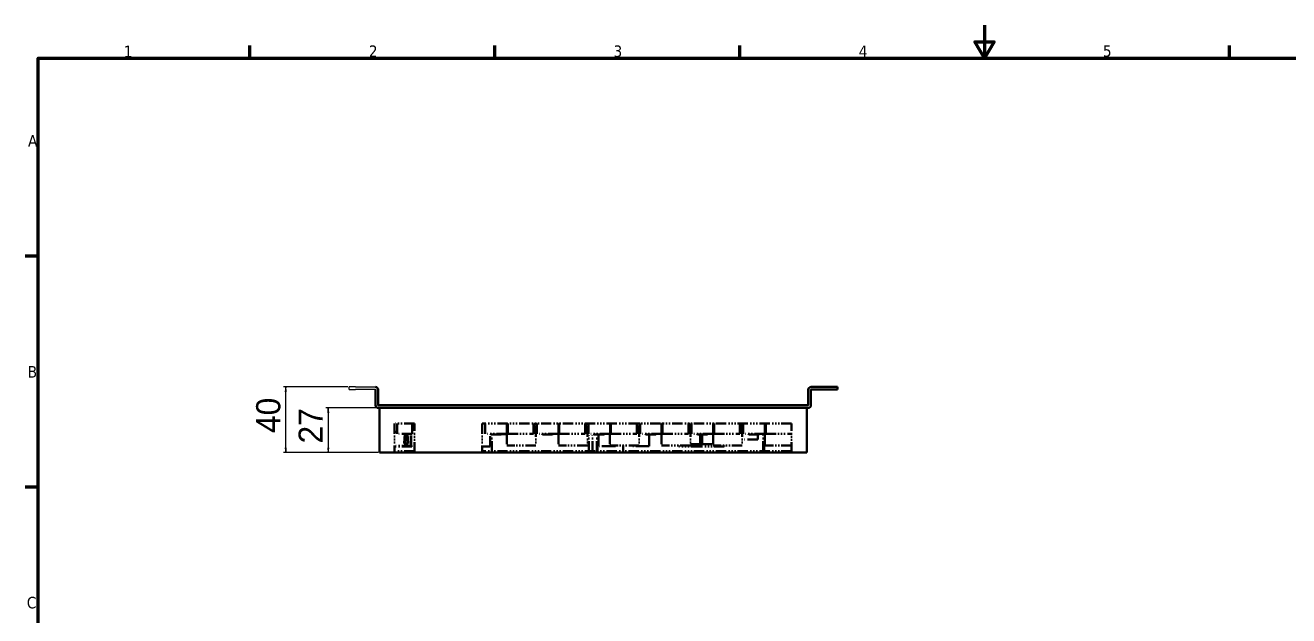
# Model space of a CAD drawing. Header units: millimetres. Extents: x 3324 to 4967, y 672 to 1683.
# Drawn here: x 3336 to 4119, y 1317 to 1683 of the extents above; entities that cross this region are included whole.
import ezdxf

# ---------------------------------------------------------------- set-up
doc = ezdxf.new("R2010")
doc.units = ezdxf.units.MM
doc.header["$LTSCALE"] = 1.8
doc.linetypes.add('DASH_TRIPLE_DOT', pattern=[0.2508, 0.1181, -0.0295, 0.0049, -0.0295, 0.0049, -0.0295, 0.0049, -0.0295])
for name, color, linetype, lineweight in [('경계(ISO)', 7, 'Continuous', 70), ('외형선(ISO)', 7, 'Continuous', 50), ('치수(ISO)', 7, 'Continuous', 25)]:
    doc.layers.add(name, color=color, linetype=linetype, lineweight=lineweight)
doc.styles.add('레이블 문자 (JIS)', font='')
doc.styles.add('주 텍스트 (ISO)', font='')
doc.styles.get('레이블 문자 (JIS)').set_extended_font_data('Gulim')
doc.styles.get('주 텍스트 (ISO)').set_extended_font_data('Tahoma')
doc.dimstyles.new('복사 대상기본값 (JIS)', dxfattribs={"dimscale": 1.5, "dimtxt": 3, "dimasz": 2, "dimexe": 1, "dimexo": 0.5, "dimgap": 0.8, "dimtad": 1, "dimdsep": 46, "dimtxsty": '레이블 문자 (JIS)', "dimblk": 'Filled-1', "dimcen": 0.09, "dimdle": 10, "dimclrd": 256, "dimclre": 256, "dimclrt": 256, "dimazin": 2, "dimtfac": 0.666667, "dimtmove": 0, "dimatfit": 3, "dimldrblk": 'OPEN', "dimfxl": 1, "dimtolj": 1, "dimtzin": 0, "dimlwd": -1, "dimlwe": -1, "dimarcsym": 0})

# ---------------------------------------------------------------- blocks, each defined once
blk = doc.blocks.new('Filled-1')
at = {"color": 0}
for p, q in [((0, 0), (-1, 0.1)), ((-1, 0.1), (-1, -0.1)), ((-1, 0), (0, 0)), ((-1, -0.1), (0, 0))]:
    blk.add_line(p, q, dxfattribs=at)
at = {"color": 0, "flags": 128}
blk.add_lwpolyline([(-1, -0.1), (0, 0), (-1, 0.1), (-1, -0.1)], dxfattribs=at)
at = {"color": 0}
blk.add_solid([(-1, -0.1), (0, 0), (-1, 0.1), (-1, -0.1)], dxfattribs=at)
blk = doc.blocks.new('*D582')
at = {"layer": 'Defpoints', "color": 0}
for p in [(3554.88, 1446.07), (3523.89, 1418.37), (3555.68, 1418.37)]:
    blk.add_point(p, dxfattribs=at)
at = {"layer": '치수(ISO)'}
for p, q in [((3554.13, 1446.07), (3522.39, 1446.07)), ((3523.89, 1443.07), (3523.89, 1421.37)), ((3554.93, 1418.37), (3522.39, 1418.37))]:
    blk.add_line(p, q, dxfattribs=at)
at = {"layer": '치수(ISO)', "linetype": 'ByBlock', "xscale": 3, "yscale": 3, "zscale": 3}
for p, rotation in [((3523.89, 1446.07), 90), ((3523.89, 1418.37), 270)]:
    blk.add_blockref('Filled-1', p, dxfattribs=dict(at, rotation=rotation))
at = {"layer": '치수(ISO)', "insert": (3505.49, 1432.22), "char_height": 15, "attachment_point": 2, "rotation": 90, "style": '레이블 문자 (JIS)'}
blk.add_mtext('\\A1; \\fGulim|b0|i0;27', dxfattribs=at)
blk = doc.blocks.new('_Open')
at = {"color": 0, "linetype": 'ByBlock', "lineweight": -2}
for p, q in [((-1, 0.17), (0, 0)), ((-1, -0.17), (0, 0)), ((0, 0), (-1, 0))]:
    blk.add_line(p, q, dxfattribs=at)
blk = doc.blocks.new('*D583')
at = {"layer": 'Defpoints', "color": 0}
for p in [(3497.56, 1459.07), (3536.78, 1459.07), (3555.68, 1418.37)]:
    blk.add_point(p, dxfattribs=at)
at = {"layer": '치수(ISO)'}
for p, q in [((3536.03, 1459.07), (3496.06, 1459.07)), ((3497.56, 1421.37), (3497.56, 1456.07)), ((3554.93, 1418.37), (3496.06, 1418.37))]:
    blk.add_line(p, q, dxfattribs=at)
at = {"layer": '치수(ISO)', "linetype": 'ByBlock', "xscale": 3, "yscale": 3, "zscale": 3}
for p, rotation in [((3497.56, 1459.07), 90), ((3497.56, 1418.37), 270)]:
    blk.add_blockref('Filled-1', p, dxfattribs=dict(at, rotation=rotation))
at = {"layer": '치수(ISO)', "insert": (3479.16, 1438.72), "char_height": 15, "attachment_point": 2, "rotation": 90, "style": '레이블 문자 (JIS)'}
blk.add_mtext('\\A1; \\fGulim|b0|i0;40', dxfattribs=at)
blk = doc.blocks.new('경계 Default Border')
at = {"layer": '경계(ISO)'}
for p, q in [((74.25, 410), (74.25, 413.9)), ((148.5, 410), (148.5, 413.9)), ((222.75, 410), (222.75, 413.9)), ((371.25, 410), (371.25, 413.9)), ((10, 350), (6.1, 350)), ((10, 280), (6.1, 280))]:
    blk.add_line(p, q, dxfattribs=at)
at = {"layer": '경계(ISO)', "flags": 128}
for points in [[(297, 420), (297, 410), (294.11, 415), (299.89, 415), (297, 410)], [(10, 10), (10, 410), (584, 410), (584, 10), (10, 10)]]:
    blk.add_lwpolyline(points, dxfattribs=at)
at = {"layer": '경계(ISO)', "char_height": 3.5, "attachment_point": 7, "style": '주 텍스트 (ISO)'}
for s, insert in [('1', (35.98, 410.32)), ('2', (110.29, 410.4)), ('3', (184.51, 410.33)), ('4', (258.85, 410.33)), ('5', (332.9, 410.4)), ('A', (6.94, 383.25)), ('B', (6.85, 313.25)), ('C', (6.57, 243.25))]:
    blk.add_mtext(s, dxfattribs=dict(at, insert=insert))

msp = doc.modelspace()

# ---------------------------------------------------------------- linework, layer by layer
at = {"layer": '외형선(ISO)'}
for p, q in [((3553.183, 1447.771), (3553.183, 1457.371)), ((3554.783, 1447.771), (3554.783, 1457.371)), ((3821.583, 1447.771), (3821.583, 1457.371)), ((3823.183, 1457.371), (3823.183, 1447.771)), ((3823.283, 1459.071), (3835.583, 1459.071)), ((3823.283, 1457.471), (3835.583, 1457.471)), ((3839.583, 1459.071), (3835.583, 1459.071)), ((3835.583, 1457.471), (3839.583, 1457.471)), ((3839.583, 1459.071), (3839.583, 1457.471)), ((3554.883, 1447.671), (3821.483, 1447.671)), ((3821.483, 1446.071), (3554.883, 1446.071)), ((3555.683, 1446.071), (3555.683, 1418.371)), ((3820.683, 1446.071), (3820.683, 1418.371)), ((3555.683, 1418.371), (3565.033, 1418.371)), ((3565.033, 1418.371), (3577.333, 1418.371)), ((3577.333, 1418.371), (3619.283, 1418.371)), ((3619.283, 1418.371), (3811.183, 1418.371)), ((3811.183, 1418.371), (3820.683, 1418.371))]:
    msp.add_line(p, q, dxfattribs=at)
at = {"layer": '외형선(ISO)', "linetype": 'DASH_TRIPLE_DOT', "ltscale": 30}
for p, q in [((3565.033, 1436.371), (3565.033, 1418.371)), ((3577.333, 1436.371), (3565.033, 1436.371)), ((3566.533, 1430.03), (3566.533, 1436.371)), ((3575.833, 1430.03), (3575.833, 1436.371)), ((3577.333, 1418.371), (3577.333, 1436.371)), ((3619.283, 1436.371), (3619.283, 1418.371)), ((3811.183, 1436.371), (3619.283, 1436.371)), ((3621.208, 1429.98), (3621.208, 1436.371)), ((3634.608, 1436.371), (3634.608, 1429.98)), ((3634.608, 1434.53), (3635.168, 1434.53)), ((3634.633, 1436.371), (3634.633, 1434.532)), ((3635.033, 1434.653), (3635.033, 1436.356)), ((3635.168, 1436.171), (3635.033, 1436.171)), ((3635.168, 1430.03), (3635.168, 1436.371)), ((3651.198, 1430.03), (3651.198, 1436.371)), ((3651.198, 1434.53), (3652.583, 1434.53)), ((3653.208, 1436.171), (3651.896, 1436.171)), ((3652.583, 1434.53), (3652.583, 1422.73)), ((3653.208, 1429.98), (3653.208, 1436.371)), ((3666.608, 1436.371), (3666.608, 1429.98)), ((3667.168, 1436.171), (3666.608, 1436.171)), ((3666.608, 1434.53), (3667.168, 1434.53)), ((3667.168, 1430.03), (3667.168, 1436.371)), ((3683.198, 1430.03), (3683.198, 1436.371)), ((3683.198, 1434.53), (3684.583, 1434.53)), ((3685.208, 1436.171), (3683.896, 1436.171)), ((3684.583, 1434.53), (3684.583, 1422.73)), ((3685.208, 1429.98), (3685.208, 1436.371)), ((3698.608, 1436.371), (3698.608, 1429.98)), ((3698.608, 1436.31), (3699.107, 1436.31)), ((3698.608, 1434.53), (3699.168, 1434.53)), ((3699.168, 1430.03), (3699.168, 1436.371)), ((3715.198, 1430.03), (3715.198, 1436.371)), ((3715.198, 1434.53), (3716.583, 1434.53)), ((3716.058, 1436.31), (3717.208, 1436.31)), ((3716.583, 1434.53), (3716.583, 1422.73)), ((3717.208, 1429.98), (3717.208, 1436.371)), ((3730.608, 1436.371), (3730.608, 1429.98)), ((3731.168, 1436.171), (3730.608, 1436.171)), ((3730.608, 1434.53), (3731.168, 1434.53)), ((3731.168, 1430.03), (3731.168, 1436.371)), ((3747.198, 1430.03), (3747.198, 1436.371)), ((3747.198, 1434.53), (3748.583, 1434.53)), ((3748.583, 1434.53), (3748.583, 1422.73)), ((3749.208, 1429.98), (3749.208, 1436.371)), ((3762.608, 1436.371), (3762.608, 1429.98)), ((3762.608, 1434.53), (3763.168, 1434.53)), ((3763.168, 1430.03), (3763.168, 1436.371)), ((3779.198, 1430.03), (3779.198, 1436.371)), ((3779.198, 1434.53), (3780.583, 1434.53)), ((3780.583, 1434.53), (3780.583, 1422.73)), ((3781.208, 1429.98), (3781.208, 1436.371)), ((3794.608, 1436.371), (3794.608, 1429.98)), ((3794.608, 1434.53), (3795.168, 1434.53)), ((3795.168, 1430.03), (3795.168, 1436.371)), ((3811.183, 1418.371), (3811.183, 1436.371)), ((3565.033, 1431.18), (3566.533, 1431.18)), ((3575.833, 1430.03), (3566.533, 1430.03)), ((3571.373, 1430.03), (3571.029, 1423.93)), ((3571.68, 1428.373), (3571.441, 1424.158)), ((3571.572, 1426.721), (3571.589, 1426.76)), ((3571.585, 1426.703), (3571.572, 1426.721)), ((3571.689, 1428.506), (3572.174, 1428.506)), ((3571.698, 1428.748), (3571.763, 1429.805)), ((3571.763, 1429.686), (3571.698, 1428.629)), ((3571.763, 1429.686), (3571.763, 1429.805)), ((3571.763, 1429.805), (3572.695, 1429.805)), ((3571.763, 1429.686), (3572.695, 1429.686)), ((3572.174, 1430.03), (3572.174, 1429.805)), ((3572.174, 1428.995), (3572.174, 1426.78)), ((3572.738, 1428.995), (3572.174, 1428.995)), ((3572.174, 1426.78), (3573.268, 1426.78)), ((3572.174, 1426.742), (3572.174, 1426.78)), ((3572.174, 1426.742), (3572.871, 1426.742)), ((3572.695, 1429.686), (3572.695, 1429.805)), ((3572.699, 1429.748), (3572.695, 1429.805)), ((3572.695, 1429.686), (3572.738, 1428.995)), ((3572.699, 1429.748), (3572.738, 1428.995)), ((3572.871, 1426.742), (3573.017, 1424.158)), ((3573.429, 1423.93), (3573.085, 1430.03)), ((3575.154, 1422.53), (3575.154, 1430.03)), ((3575.335, 1422.53), (3575.335, 1430.03)), ((3634.608, 1429.98), (3621.208, 1429.98)), ((3624.183, 1422.13), (3624.183, 1429.98)), ((3624.483, 1429.98), (3624.783, 1429.48)), ((3624.783, 1429.48), (3624.983, 1429.48)), ((3624.983, 1429.48), (3625.283, 1429.98)), ((3630.833, 1429.48), (3624.983, 1429.48)), ((3625.283, 1419.171), (3625.283, 1429.48)), ((3630.833, 1429.48), (3630.533, 1429.98)), ((3630.833, 1429.48), (3631.033, 1429.48)), ((3631.333, 1429.98), (3631.033, 1429.48)), ((3631.201, 1429.76), (3633.983, 1429.76)), ((3633.983, 1429.76), (3634.533, 1429.76)), ((3634.533, 1429.76), (3634.533, 1429.98)), ((3634.583, 1429.76), (3634.533, 1429.76)), ((3634.583, 1429.98), (3634.583, 1422.73)), ((3635.168, 1430.03), (3651.198, 1430.03)), ((3666.608, 1429.98), (3653.208, 1429.98)), ((3656.483, 1429.98), (3656.783, 1429.48)), ((3656.783, 1429.48), (3656.983, 1429.48)), ((3656.983, 1429.48), (3657.283, 1429.98)), ((3662.833, 1429.48), (3656.983, 1429.48)), ((3662.833, 1429.48), (3662.533, 1429.98)), ((3662.833, 1429.48), (3663.033, 1429.48)), ((3663.333, 1429.98), (3663.033, 1429.48)), ((3666.583, 1429.98), (3666.583, 1422.73)), ((3667.168, 1430.03), (3683.198, 1430.03)), ((3698.608, 1429.98), (3685.208, 1429.98)), ((3685.523, 1419.171), (3685.523, 1429.98)), ((3687.825, 1419.171), (3687.825, 1429.98)), ((3688.483, 1429.98), (3688.783, 1429.48)), ((3688.783, 1429.48), (3688.983, 1429.48)), ((3688.983, 1429.48), (3689.283, 1429.98)), ((3694.833, 1429.48), (3688.983, 1429.48)), ((3690.485, 1419.171), (3690.485, 1429.48)), ((3690.843, 1419.171), (3690.843, 1429.48)), ((3691.433, 1422.43), (3691.433, 1429.48)), ((3694.833, 1429.48), (3694.533, 1429.98)), ((3694.833, 1429.48), (3695.033, 1429.48)), ((3695.333, 1429.98), (3695.033, 1429.48)), ((3698.583, 1429.98), (3698.583, 1422.73)), ((3699.168, 1430.03), (3715.198, 1430.03)), ((3730.608, 1429.98), (3717.208, 1429.98)), ((3720.483, 1429.98), (3720.783, 1429.48)), ((3720.783, 1429.48), (3720.983, 1429.48)), ((3720.983, 1429.48), (3721.283, 1429.98)), ((3726.833, 1429.48), (3720.983, 1429.48)), ((3722.933, 1422.43), (3722.933, 1429.48)), ((3726.833, 1429.48), (3726.533, 1429.98)), ((3726.833, 1429.48), (3727.033, 1429.48)), ((3727.333, 1429.98), (3727.033, 1429.48)), ((3730.583, 1429.98), (3730.583, 1422.73)), ((3731.168, 1430.03), (3747.198, 1430.03)), ((3762.608, 1429.98), (3749.208, 1429.98)), ((3752.483, 1429.98), (3752.783, 1429.48)), ((3752.783, 1429.48), (3752.983, 1429.48)), ((3752.983, 1429.48), (3753.283, 1429.98)), ((3758.833, 1429.48), (3752.983, 1429.48)), ((3754.533, 1423.53), (3754.533, 1429.48)), ((3755.183, 1422.13), (3755.183, 1429.48)), ((3755.433, 1422.13), (3755.433, 1429.48)), ((3755.833, 1423.53), (3755.833, 1429.48)), ((3758.833, 1429.48), (3758.533, 1429.98)), ((3758.833, 1429.48), (3759.033, 1429.48)), ((3759.333, 1429.98), (3759.033, 1429.48)), ((3762.583, 1429.98), (3762.583, 1422.73)), ((3763.168, 1430.03), (3779.198, 1430.03)), ((3790.233, 1426.43), (3780.583, 1426.43)), ((3794.608, 1429.98), (3781.208, 1429.98)), ((3784.483, 1429.98), (3784.783, 1429.48)), ((3784.783, 1429.48), (3784.983, 1429.48)), ((3784.983, 1429.48), (3785.283, 1429.98)), ((3790.833, 1429.48), (3784.983, 1429.48)), ((3790.233, 1429.48), (3790.233, 1426.43)), ((3790.833, 1429.48), (3790.533, 1429.98)), ((3790.833, 1429.48), (3791.033, 1429.48)), ((3791.333, 1429.98), (3791.033, 1429.48)), ((3793.483, 1419.171), (3793.483, 1429.98)), ((3794.283, 1419.171), (3794.283, 1429.98)), ((3794.583, 1429.98), (3794.583, 1422.73)), ((3795.168, 1430.03), (3811.183, 1430.03)), ((3575.804, 1422.53), (3565.033, 1422.53)), ((3575.804, 1422.23), (3565.033, 1422.23)), ((3577.333, 1419.171), (3565.033, 1419.171)), ((3571.029, 1423.93), (3571.429, 1423.93)), ((3571.435, 1424.044), (3573.023, 1424.044)), ((3573.029, 1423.93), (3573.429, 1423.93)), ((3575.154, 1424.932), (3575.155, 1424.93)), ((3575.155, 1424.93), (3575.154, 1424.929)), ((3575.804, 1422.23), (3575.804, 1422.53)), ((3619.283, 1422.13), (3624.183, 1422.13)), ((3811.183, 1419.171), (3619.283, 1419.171)), ((3652.583, 1422.73), (3634.583, 1422.73)), ((3637.583, 1422.729), (3639.583, 1422.729)), ((3684.583, 1422.73), (3666.583, 1422.73)), ((3669.583, 1422.729), (3671.583, 1422.729)), ((3701.933, 1422.43), (3691.433, 1422.43)), ((3693.732, 1422.425), (3693.732, 1422.43)), ((3693.732, 1422.425), (3694.061, 1422.425)), ((3694.061, 1422.425), (3694.061, 1422.43)), ((3694.061, 1422.425), (3694.24, 1422.425)), ((3694.24, 1422.425), (3694.24, 1422.43)), ((3694.24, 1422.425), (3694.492, 1422.425)), ((3694.492, 1422.425), (3694.492, 1422.43)), ((3694.492, 1422.425), (3694.843, 1422.425)), ((3694.843, 1422.425), (3694.843, 1422.43)), ((3694.843, 1422.425), (3694.972, 1422.425)), ((3694.972, 1422.425), (3694.972, 1422.43)), ((3694.972, 1422.425), (3696.216, 1422.425)), ((3696.216, 1422.425), (3696.216, 1422.43)), ((3696.216, 1422.425), (3696.454, 1422.425)), ((3696.454, 1422.425), (3696.454, 1422.43)), ((3696.454, 1422.425), (3696.762, 1422.425)), ((3696.762, 1422.425), (3696.762, 1422.43)), ((3696.762, 1422.425), (3697.01, 1422.425)), ((3697.01, 1422.425), (3697.01, 1422.43)), ((3697.01, 1422.425), (3697.304, 1422.425)), ((3697.304, 1422.425), (3697.304, 1422.43)), ((3697.304, 1422.425), (3697.443, 1422.425)), ((3697.443, 1422.425), (3697.443, 1422.43)), ((3697.443, 1422.425), (3698.315, 1422.425)), ((3698.315, 1422.425), (3698.315, 1422.43)), ((3698.315, 1422.425), (3698.377, 1422.425)), ((3698.377, 1422.425), (3698.377, 1422.43)), ((3698.377, 1422.425), (3698.411, 1422.425)), ((3698.411, 1422.425), (3698.411, 1422.43)), ((3698.411, 1422.425), (3698.472, 1422.425)), ((3698.472, 1422.425), (3698.472, 1422.43)), ((3698.472, 1422.425), (3698.568, 1422.425)), ((3698.568, 1422.425), (3698.651, 1422.425)), ((3716.583, 1422.73), (3698.583, 1422.73)), ((3698.651, 1422.425), (3698.651, 1422.43)), ((3698.651, 1422.425), (3698.98, 1422.425)), ((3698.98, 1422.425), (3698.98, 1422.43)), ((3698.98, 1422.425), (3699.248, 1422.425)), ((3699.248, 1422.425), (3699.248, 1422.43)), ((3699.248, 1422.425), (3699.564, 1422.425)), ((3699.564, 1422.425), (3699.564, 1422.43)), ((3699.564, 1422.425), (3699.628, 1422.425)), ((3699.628, 1422.425), (3699.628, 1422.43)), ((3701.583, 1422.729), (3703.583, 1422.729)), ((3701.933, 1422.43), (3701.933, 1422.729)), ((3706.783, 1419.171), (3706.783, 1422.73)), ((3712.433, 1422.43), (3712.433, 1422.73)), ((3722.933, 1422.43), (3712.433, 1422.43)), ((3714.732, 1422.425), (3714.732, 1422.43)), ((3714.732, 1422.425), (3715.061, 1422.425)), ((3715.061, 1422.425), (3715.061, 1422.43)), ((3715.061, 1422.425), (3715.24, 1422.425)), ((3715.24, 1422.425), (3715.24, 1422.43)), ((3715.24, 1422.425), (3715.492, 1422.425)), ((3715.492, 1422.425), (3715.492, 1422.43)), ((3715.492, 1422.425), (3715.843, 1422.425)), ((3715.843, 1422.425), (3715.843, 1422.43)), ((3715.843, 1422.425), (3715.972, 1422.425)), ((3715.972, 1422.425), (3715.972, 1422.43)), ((3715.972, 1422.425), (3717.216, 1422.425)), ((3717.216, 1422.425), (3717.216, 1422.43)), ((3717.216, 1422.425), (3717.454, 1422.425)), ((3717.454, 1422.425), (3717.454, 1422.43)), ((3717.454, 1422.425), (3717.762, 1422.425)), ((3717.762, 1422.425), (3717.762, 1422.43)), ((3717.762, 1422.425), (3718.01, 1422.425)), ((3718.01, 1422.425), (3718.01, 1422.43)), ((3718.01, 1422.425), (3718.304, 1422.425)), ((3718.304, 1422.425), (3718.304, 1422.43)), ((3718.304, 1422.425), (3718.443, 1422.425)), ((3718.443, 1422.425), (3718.443, 1422.43)), ((3718.443, 1422.425), (3719.315, 1422.425)), ((3719.315, 1422.425), (3719.315, 1422.43)), ((3719.315, 1422.425), (3719.377, 1422.425)), ((3719.377, 1422.425), (3719.377, 1422.43)), ((3719.377, 1422.425), (3719.411, 1422.425)), ((3719.411, 1422.425), (3719.411, 1422.43)), ((3719.411, 1422.425), (3719.472, 1422.425)), ((3719.472, 1422.425), (3719.472, 1422.43)), ((3719.472, 1422.425), (3719.568, 1422.425)), ((3719.568, 1422.425), (3719.651, 1422.425)), ((3719.651, 1422.425), (3719.651, 1422.43)), ((3719.651, 1422.425), (3719.98, 1422.425)), ((3719.98, 1422.425), (3719.98, 1422.43)), ((3719.98, 1422.425), (3720.248, 1422.425)), ((3720.248, 1422.425), (3720.248, 1422.43)), ((3720.248, 1422.425), (3720.564, 1422.425)), ((3720.564, 1422.425), (3720.564, 1422.43)), ((3720.564, 1422.425), (3720.628, 1422.425)), ((3720.628, 1422.425), (3720.628, 1422.43)), ((3748.583, 1422.73), (3730.583, 1422.73)), ((3733.583, 1422.729), (3735.583, 1422.729)), ((3741.183, 1422.13), (3741.183, 1422.73)), ((3755.183, 1422.13), (3741.183, 1422.13)), ((3748.583, 1423.53), (3754.533, 1423.53)), ((3769.433, 1422.13), (3755.433, 1422.13)), ((3755.833, 1423.53), (3762.583, 1423.53)), ((3780.583, 1422.73), (3762.583, 1422.73)), ((3765.583, 1422.729), (3767.583, 1422.729)), ((3769.433, 1422.13), (3769.433, 1422.73)), ((3811.183, 1422.73), (3794.583, 1422.73)), ((3797.583, 1422.729), (3799.583, 1422.729))]:
    msp.add_line(p, q, dxfattribs=at)
at = {"layer": '외형선(ISO)'}
for centre, radius, start, end in [((3553.083, 1457.371), 1.7, 0, 90), ((3553.083, 1457.371), 0.1, 0, 90), ((3823.283, 1457.371), 1.7, 90, 180), ((3823.283, 1457.371), 0.1, 90, 180), ((3554.883, 1447.771), 1.7, 180, 270), ((3554.883, 1447.771), 0.1, 180, 270), ((3821.483, 1447.771), 1.7, 270, 0), ((3821.483, 1447.771), 0.1, 270, 0)]:
    msp.add_arc(centre, radius, start, end, dxfattribs=at)
at = {"layer": '외형선(ISO)', "linetype": 'DASH_TRIPLE_DOT', "ltscale": 30}
for centre, start, end in [((3634.557, 1435.505), 272.957937, 308.738411), ((3634.557, 1435.505), 51.261589, 62.66875), ((3652.608, 1435.505), 117.33125, 268.511882), ((3666.557, 1435.505), 272.957937, 308.738411), ((3666.557, 1435.505), 51.261589, 62.66875), ((3684.608, 1435.505), 117.33125, 268.511882), ((3698.557, 1435.505), 272.957937, 308.738411), ((3698.557, 1435.505), 51.261589, 62.66875), ((3716.608, 1435.505), 117.33125, 268.511882), ((3730.557, 1435.505), 272.957937, 308.738411), ((3730.557, 1435.505), 51.261589, 62.66875), ((3748.608, 1435.505), 117.33125, 268.511882), ((3762.557, 1435.505), 272.957937, 308.738411), ((3762.557, 1435.505), 51.261589, 62.66875), ((3780.608, 1435.505), 117.33125, 268.511882), ((3794.557, 1435.505), 272.957937, 308.738411), ((3794.557, 1435.505), 51.261589, 62.66875)]:
    msp.add_arc(centre, 0.975, start, end, dxfattribs=at)
for points, knots in [([(3571.689, 1428.506), (3571.688, 1428.485), (3571.686, 1428.465), (3571.684, 1428.425), (3571.682, 1428.397), (3571.68, 1428.373)], [0.035824448, 0.035824448, 0.035824448, 0.035824448, 0.041506351, 0.041506351, 0.046475501, 0.046475501, 0.046475501, 0.046475501]), ([(3571.689, 1428.552), (3571.689, 1428.552), (3571.689, 1428.552), (3571.691, 1428.599), (3571.693, 1428.645), (3571.696, 1428.708), (3571.697, 1428.724), (3571.698, 1428.748)], [0.037903737, 0.037903737, 0.037903737, 0.037903737, 0.037942043, 0.037942043, 0.053252151, 0.053252151, 0.058309789, 0.058309789, 0.058309789, 0.058309789]), ([(3571.435, 1424.044), (3571.436, 1424.06), (3571.437, 1424.077), (3571.439, 1424.116), (3571.439, 1424.128), (3571.441, 1424.158)], [-0.016700985, -0.016700985, -0.016700985, -0.016700985, -0.008876196, -0.008876196, 0, 0, 0, 0])]:
    msp.add_open_spline(points, degree=3, knots=knots, dxfattribs=at)
for points in [[(3571.684, 1428.43), (3571.686, 1428.474), (3571.688, 1428.514), (3571.689, 1428.552)], [(3571.698, 1428.629), (3571.695, 1428.585), (3571.692, 1428.545), (3571.689, 1428.506)], [(3571.429, 1423.93), (3571.431, 1423.969), (3571.433, 1424.007), (3571.435, 1424.044)], [(3573.017, 1424.158), (3573.019, 1424.127), (3573.021, 1424.089), (3573.023, 1424.044)], [(3573.029, 1423.93), (3573.027, 1423.969), (3573.025, 1424.007), (3573.023, 1424.044)]]:
    msp.add_open_spline(points, degree=3, dxfattribs=at)
at = {"layer": '치수(ISO)'}
for p, q in [((3540.783, 1459.071), (3536.783, 1459.071)), ((3536.783, 1457.471), (3536.783, 1459.071)), ((3536.783, 1457.471), (3540.783, 1457.471)), ((3540.783, 1459.071), (3553.083, 1459.071)), ((3553.083, 1457.471), (3540.783, 1457.471))]:
    msp.add_line(p, q, dxfattribs=at)

# ---------------------------------------------------------------- block references
at = {"xscale": 2.044845, "yscale": 2.044845, "zscale": 2.044845}
msp.add_blockref('경계 Default Border', (3323.518, 824.295), dxfattribs=at)

# ---------------------------------------------------------------- dimensions: what is measured, and where the dimension line sits
at = {"layer": '치수(ISO)'}
for base, p1, p2, angle, text, picture, middle in [((3497.563, 1459.071), (3555.683, 1418.371), (3536.783, 1459.071), 90, ' \\fGulim|b0|i0;40', '*D583', (3497.563, 1438.721)), ((3523.89, 1418.371), (3554.883, 1446.071), (3555.683, 1418.371), 270, ' \\fGulim|b0|i0;27', '*D582', (3523.89, 1432.221))]:
    dim = msp.add_linear_dim(base=base, p1=p1, p2=p2, angle=angle, text=text, dimstyle='복사 대상기본값 (JIS)', override={"dimtxt": 10, "dimgap": 2, "dimtxsty": '레이블 문자 (JIS)', "dimtofl": 0, "dimatfit": 1, "dimldrblk": 'Open'}, dxfattribs=at)
    dim.commit()
    dim.dimension.update_dxf_attribs({"geometry": picture, "text_midpoint": middle, "dimtype": 160})

doc.saveas('drawing.dxf')
